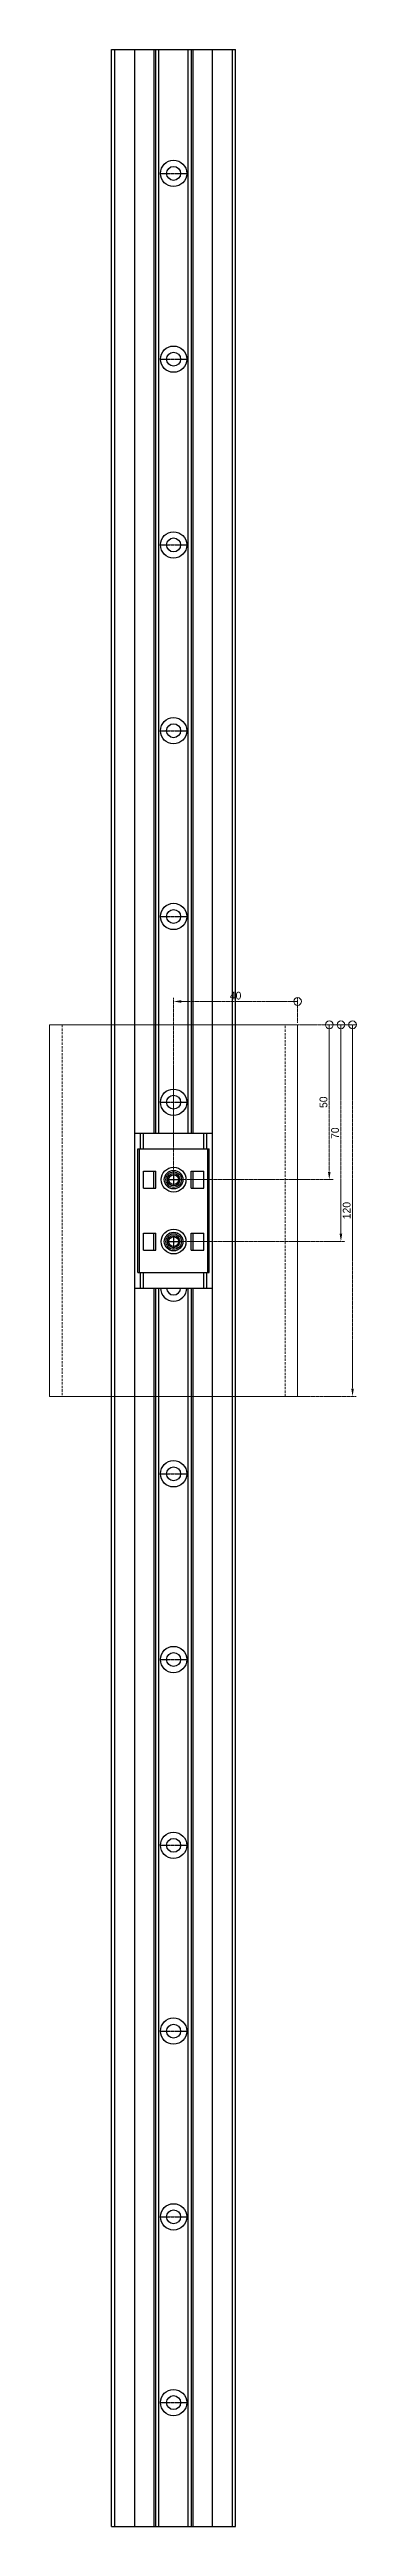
# Model space of a CAD drawing. Header units: millimetres. Extents: x -784753 to 2539, y -321 to 77802.
# Drawn here: x 1978 to 2077, y 359 to 1159 of the extents above; entities that cross this region are included whole.
import ezdxf

# ---------------------------------------------------------------- set-up
doc = ezdxf.new("R2010")
doc.units = ezdxf.units.MM
doc.header["$LTSCALE"] = 0.12
doc.header["$PDSIZE"] = -5
for name, pattern in [('center', [0.85, 0.4, -0.2, 0.05, -0.2]), ('CHAIN', [0.7087, 0.4724, -0.0591, 0.1181, -0.0591]), ('DASHDOT', [25.4, 12.7, -6.35, 0, -6.35]), ('HIDDEN', [9.525, 6.35, -3.175]), ('phl_thick', [0])]:
    doc.linetypes.add(name, pattern=pattern)
doc.layers.add('CASE', color=3, linetype='Continuous')
doc.layers.add('DIMENSIONS', color=50, linetype='Continuous')
doc.layers.add('HOLE_THROUGH', color=4, linetype='DASHDOT', lineweight=9)
doc.dimstyles.new('ISO-25', dxfattribs={"dimtxt": 2.5, "dimasz": 2.5, "dimexe": 1.25, "dimexo": 0.625, "dimtad": 1, "dimdec": 1, "dimtxsty": 'Standard', "dimcen": 2.5, "dimadec": 0, "dimazin": 0, "dimtfac": 1, "dimtmove": 0, "dimatfit": 3, "dimfxl": 1, "dimarcsym": 0})

# ---------------------------------------------------------------- blocks, each defined once
blk = doc.blocks.new('ccLab_20122918833578_274')
at = {"color": 92, "linetype": 'center', "true_color": 0x00c000}
blk.add_line((0, 16.999), (0, 12.999), dxfattribs=at)
blk = doc.blocks.new('ccLab_20122918833578_273')
at = {"color": 92, "linetype": 'center', "true_color": 0x00c000}
blk.add_line((-2, 14.999), (2, 14.999), dxfattribs=at)
blk = doc.blocks.new('ccLab_20122918833578_272')
at = {"color": 92, "linetype": 'center', "true_color": 0x00c000}
blk.add_line((0, 36.999), (0, 32.999), dxfattribs=at)
blk = doc.blocks.new('ccLab_20122918833578_271')
at = {"color": 92, "linetype": 'center', "true_color": 0x00c000}
blk.add_line((-2, 34.999), (2, 34.999), dxfattribs=at)
blk = doc.blocks.new('ccLab_20122918833578_270')
at = {"color": 92, "linetype": 'center', "true_color": 0x00c000}
blk.add_line((-4.25, 360), (4.25, 360), dxfattribs=at)
blk = doc.blocks.new('ccLab_20122918833563_269')
at = {"color": 92, "linetype": 'center', "true_color": 0x00c000}
blk.add_line((-4.25, 300), (4.25, 300), dxfattribs=at)
blk = doc.blocks.new('ccLab_20122918833563_268')
at = {"color": 92, "linetype": 'center', "true_color": 0x00c000}
blk.add_line((-4.25, 240), (4.25, 240), dxfattribs=at)
blk = doc.blocks.new('ccLab_20122918833563_267')
at = {"color": 92, "linetype": 'center', "true_color": 0x00c000}
blk.add_line((-4.25, 180), (4.25, 180), dxfattribs=at)
blk = doc.blocks.new('ccLab_20122918833563_266')
at = {"color": 92, "linetype": 'center', "true_color": 0x00c000}
blk.add_line((-4.25, 120), (4.25, 120), dxfattribs=at)
blk = doc.blocks.new('ccLab_20122918833563_265')
at = {"color": 92, "linetype": 'center', "true_color": 0x00c000}
blk.add_line((-4.25, 60), (4.25, 60), dxfattribs=at)
blk = doc.blocks.new('ccLab_20122918833563_264')
at = {"color": 92, "linetype": 'center', "true_color": 0x00c000}
blk.add_line((-4.25, 0), (4.25, 0), dxfattribs=at)
blk = doc.blocks.new('ccLab_20122918833563_263')
at = {"color": 92, "linetype": 'center', "true_color": 0x00c000}
blk.add_line((-4.25, -60), (4.25, -60), dxfattribs=at)
blk = doc.blocks.new('ccLab_20122918833563_262')
at = {"color": 92, "linetype": 'center', "true_color": 0x00c000}
blk.add_line((-4.25, -120), (4.25, -120), dxfattribs=at)
blk = doc.blocks.new('ccLab_20122918833563_261')
at = {"color": 92, "linetype": 'center', "true_color": 0x00c000}
blk.add_line((-4.25, -180), (4.25, -180), dxfattribs=at)
blk = doc.blocks.new('ccLab_20122918833563_260')
at = {"color": 92, "linetype": 'center', "true_color": 0x00c000}
blk.add_line((-4.25, -240), (4.25, -240), dxfattribs=at)
blk = doc.blocks.new('ccLab_20122918833563_259')
at = {"color": 92, "linetype": 'center', "true_color": 0x00c000}
blk.add_line((-4.25, -300), (4.25, -300), dxfattribs=at)
blk = doc.blocks.new('ccLab_20122918833563_258')
at = {"color": 92, "linetype": 'center', "true_color": 0x00c000}
blk.add_line((-4.25, -360), (4.25, -360), dxfattribs=at)
blk = doc.blocks.new('T_RAIL_01')
at = {"linetype": 'phl_thick'}
for p, q in [((-20, -434.999), (-20, 365.001)), ((-20, 365.001), (-19, 365.001)), ((-19, -434.999), (-19, 365.001)), ((-19, 365.001), (-12.5, 365.001)), ((-12.5, -434.999), (-12.5, 365.001)), ((-12.499996, 365.001), (20, 365.001)), ((-6.3, 15.000004), (-6.3, 365.001)), ((-5.75, 15.000004), (-5.75, 365.001)), ((-4.75, 15.000004), (-4.75, 365.001)), ((4.75, 15.000004), (4.75, 365.001)), ((5.75, 15.000004), (5.75, 365.001)), ((6.3, 15.000004), (6.3, 365.001)), ((12.5, -434.999), (12.5, 365.001)), ((19, -434.999), (19, 365.001)), ((20, -434.999), (20, 365.001)), ((-12.499999, 15.000001), (12.500001, 15.000001)), ((-11.5, -30), (-11.5, 10.000001)), ((-11.5, 10.000001), (11.5, 10.000001)), ((-11, -30), (-11, 10.000001)), ((-10.7, 10.000001), (-10.7, 15.000001)), ((-9.7, 10.000001), (-9.7, 15.000001)), ((9.7, 10.000001), (9.7, 15.000001)), ((10.7, 10.000001), (10.7, 15.000001)), ((11, -30), (11, 10.000001)), ((11.5, -30), (11.5, 10.000001)), ((-9.7, -2.749999), (-9.7, 2.750001)), ((-9.7, 2.750001), (-5.7, 2.750001)), ((-6.35, -2.749999), (-6.35, 2.750001)), ((-5.7, -2.749999), (-5.7, 2.750001)), ((5.7, -2.749999), (5.7, 2.750001)), ((5.7, 2.750001), (9.7, 2.750001)), ((6.35, -2.749999), (6.35, 2.750001)), ((9.7, -2.749999), (9.7, 2.750001)), ((-9.7, -2.749999), (-5.7, -2.749999)), ((5.7, -2.749999), (9.7, -2.749999)), ((-9.7, -22.75), (-9.7, -17.249999)), ((-9.7, -17.249999), (-5.7, -17.249999)), ((-9.7, -22.75), (-5.7, -22.75)), ((-6.35, -22.75), (-6.35, -17.249999)), ((-5.7, -22.75), (-5.7, -17.249999)), ((5.7, -22.75), (5.7, -17.249999)), ((5.7, -17.249999), (9.7, -17.249999)), ((5.7, -22.75), (9.7, -22.75)), ((6.35, -22.75), (6.35, -17.249999)), ((9.7, -22.75), (9.7, -17.249999)), ((-11.5, -30), (11.5, -30)), ((-10.7, -35), (-10.7, -30)), ((-9.7, -35), (-9.7, -30)), ((9.7, -35), (9.7, -30)), ((10.7, -35), (10.7, -30)), ((-12.499999, -35), (12.500001, -35)), ((-6.3, -434.999), (-6.3, -34.999997)), ((-5.75, -434.999), (-5.75, -34.999997)), ((-4.75, -434.999), (-4.75, -34.999997)), ((4.75, -434.999), (4.75, -34.999997)), ((5.75, -434.999), (5.75, -34.999997)), ((6.3, -434.999), (6.3, -34.999997)), ((-20, -434.999), (-19, -434.999)), ((-19, -434.999), (-12.5, -434.999)), ((-12.499996, -434.999), (20, -434.999))]:
    blk.add_line(p, q, dxfattribs=at)
for centre, radius in [((0, 325.001), 4.25), ((0, 325.001), 2.25), ((0, 265.001), 4.25), ((0, 265.001), 2.25), ((0, 205.001), 4.25), ((0, 205.001), 2.25), ((0, 145.001), 4.25), ((0, 145.001), 2.25), ((0, 85.001), 4.25), ((0, 85.001), 2.25), ((0, 25.001), 4.25), ((0, 25.001), 2.25), ((0, 0), 4), ((0, 0), 3), ((0, 0), 2.5), ((0, 0), 2), ((0, 0), 1.6), ((0, -20), 4), ((0, -20), 3), ((0, -20), 2.5), ((0, -20), 2), ((0, -20), 1.6), ((0, -94.999), 4.25), ((0, -94.999), 2.25), ((0, -154.999), 4.25), ((0, -154.999), 2.25), ((0, -214.999), 4.25), ((0, -214.999), 2.25), ((0, -274.999), 4.25), ((0, -274.999), 2.25), ((0, -334.999), 4.25), ((0, -334.999), 2.25), ((0, -394.999), 4.25), ((0, -394.999), 2.25)]:
    blk.add_circle(centre, radius, dxfattribs=at)
for radius in [4.25, 2.25]:
    blk.add_arc((0, -34.999), radius, 180, 0, dxfattribs=at)
for name in ['ccLab_20122918833578_270', 'ccLab_20122918833563_269', 'ccLab_20122918833563_268', 'ccLab_20122918833563_267', 'ccLab_20122918833563_266', 'ccLab_20122918833563_265', 'ccLab_20122918833578_271', 'ccLab_20122918833578_272', 'ccLab_20122918833578_273', 'ccLab_20122918833578_274', 'ccLab_20122918833563_264', 'ccLab_20122918833563_263', 'ccLab_20122918833563_262', 'ccLab_20122918833563_261', 'ccLab_20122918833563_260', 'ccLab_20122918833563_259', 'ccLab_20122918833563_258']:
    blk.add_blockref(name, (0, -34.999))
blk = doc.blocks.new('_Origin')
at = {"color": 0, "linetype": 'ByBlock', "lineweight": -2}
blk.add_line((0, 0), (-1, 0), dxfattribs=at)
blk.add_circle((0, 0), 0.5, dxfattribs=at)
blk = doc.blocks.new('*D1152')
at = {"layer": 'Defpoints', "color": 0}
for p in [(2401.71, 832.57), (2377.76, 712.57), (2435.49, 712.57)]:
    blk.add_point(p, dxfattribs=at)
at = {"layer": 'DIMENSIONS', "color": 0, "linetype": 'CHAIN', "lineweight": -2, "ltscale": 0.1}
for p, q in [((2402.33, 832.57), (2436.74, 832.57)), ((2435.49, 830.07), (2435.49, 715.07)), ((2378.38, 712.57), (2436.74, 712.57))]:
    blk.add_line(p, q, dxfattribs=at)
at = {"layer": 'DIMENSIONS', "color": 0}
blk.add_solid([(2435.07, 715.07), (2435.9, 715.07), (2435.49, 712.57)], dxfattribs=at)
at = {"layer": 'DIMENSIONS', "color": 0, "lineweight": -2, "xscale": 2.5, "yscale": 2.5, "zscale": 2.5, "rotation": 90}
blk.add_blockref('_Origin', (2435.49, 832.57), dxfattribs=at)
at = {"layer": 'DIMENSIONS', "color": 0, "lineweight": 0, "ltscale": 0.1, "insert": (2433.61, 772.57), "char_height": 2.5, "attachment_point": 5, "rotation": 90}
blk.add_mtext('120', dxfattribs=at)
blk = doc.blocks.new('*D1151')
at = {"layer": 'Defpoints', "color": 0}
for p in [(2377.76, 840.11), (2417.76, 832.57), (2377.76, 782.57)]:
    blk.add_point(p, dxfattribs=at)
at = {"layer": 'DIMENSIONS', "color": 0, "linetype": 'CHAIN', "lineweight": -2, "ltscale": 0.1}
for p, q in [((2377.76, 783.19), (2377.76, 841.36)), ((2415.26, 840.11), (2380.26, 840.11)), ((2417.76, 833.19), (2417.76, 841.36))]:
    blk.add_line(p, q, dxfattribs=at)
at = {"layer": 'DIMENSIONS', "color": 0}
blk.add_solid([(2380.26, 840.52), (2380.26, 839.69), (2377.76, 840.11)], dxfattribs=at)
at = {"layer": 'DIMENSIONS', "color": 0, "lineweight": -2, "xscale": 2.5, "yscale": 2.5, "zscale": 2.5}
blk.add_blockref('_Origin', (2417.76, 840.11), dxfattribs=at)
at = {"layer": 'DIMENSIONS', "color": 0, "lineweight": 0, "ltscale": 0.1, "insert": (2397.76, 841.98), "char_height": 2.5, "attachment_point": 5}
blk.add_mtext('40', dxfattribs=at)
blk = doc.blocks.new('*D1150')
at = {"layer": 'Defpoints', "color": 0}
for p in [(2401.71, 832.57), (2377.76, 762.57), (2431.74, 762.57)]:
    blk.add_point(p, dxfattribs=at)
at = {"layer": 'DIMENSIONS', "color": 0, "linetype": 'CHAIN', "lineweight": -2, "ltscale": 0.1}
for p, q in [((2402.33, 832.57), (2432.99, 832.57)), ((2431.74, 830.07), (2431.74, 765.07)), ((2378.38, 762.57), (2432.99, 762.57))]:
    blk.add_line(p, q, dxfattribs=at)
at = {"layer": 'DIMENSIONS', "color": 0}
blk.add_solid([(2431.32, 765.07), (2432.15, 765.07), (2431.74, 762.57)], dxfattribs=at)
at = {"layer": 'DIMENSIONS', "color": 0, "lineweight": -2, "xscale": 2.5, "yscale": 2.5, "zscale": 2.5, "rotation": 90}
blk.add_blockref('_Origin', (2431.74, 832.57), dxfattribs=at)
at = {"layer": 'DIMENSIONS', "color": 0, "lineweight": 0, "ltscale": 0.1, "insert": (2429.86, 797.57), "char_height": 2.5, "attachment_point": 5, "rotation": 90}
blk.add_mtext('70', dxfattribs=at)
blk = doc.blocks.new('*D1149')
at = {"layer": 'Defpoints', "color": 0}
for p in [(2401.71, 832.57), (2377.76, 782.57), (2427.99, 782.57)]:
    blk.add_point(p, dxfattribs=at)
at = {"layer": 'DIMENSIONS', "color": 0, "linetype": 'CHAIN', "lineweight": -2, "ltscale": 0.1}
for p, q in [((2402.33, 832.57), (2429.24, 832.57)), ((2427.99, 830.07), (2427.99, 785.07)), ((2378.38, 782.57), (2429.24, 782.57))]:
    blk.add_line(p, q, dxfattribs=at)
at = {"layer": 'DIMENSIONS', "color": 0}
blk.add_solid([(2427.57, 785.07), (2428.4, 785.07), (2427.99, 782.57)], dxfattribs=at)
at = {"layer": 'DIMENSIONS', "color": 0, "lineweight": -2, "xscale": 2.5, "yscale": 2.5, "zscale": 2.5, "rotation": 90}
blk.add_blockref('_Origin', (2427.99, 832.57), dxfattribs=at)
at = {"layer": 'DIMENSIONS', "color": 0, "lineweight": 0, "ltscale": 0.1, "insert": (2426.11, 807.57), "char_height": 2.5, "attachment_point": 5, "rotation": 90}
blk.add_mtext('50', dxfattribs=at)
blk = doc.blocks.new('B_CASE_01')
at = {"layer": 'CASE', "lineweight": 0, "ltscale": 0.1}
for p, q in [((2337.76, 832.57), (2337.76, 712.57)), ((2417.76, 832.57), (2337.76, 832.57)), ((2337.76, 832.57), (2337.76, 712.57)), ((2337.76, 832.57), (2341.76, 832.57)), ((2417.76, 712.57), (2417.76, 832.57)), ((2337.76, 712.57), (2417.76, 712.57)), ((2417.76, 712.57), (2413.76, 712.57))]:
    blk.add_line(p, q, dxfattribs=at)
at = {"layer": 'CASE', "linetype": 'HIDDEN', "lineweight": 0}
for p, q in [((2341.76, 832.57), (2341.76, 712.57)), ((2413.76, 712.57), (2413.76, 832.57))]:
    blk.add_line(p, q, dxfattribs=at)
at = {"layer": 'CASE', "lineweight": 0, "ltscale": 0.1}
for centre in [(2377.76, 782.57), (2377.76, 762.57)]:
    blk.add_circle(centre, 3, dxfattribs=at)
at = {"layer": 'HOLE_THROUGH', "lineweight": 0, "ltscale": 0.1}
for p, q in [((2376.51, 782.57), (2379.01, 782.57)), ((2377.76, 781.32), (2377.76, 783.82)), ((2376.51, 762.57), (2379.01, 762.57)), ((2377.76, 761.32), (2377.76, 763.82))]:
    blk.add_line(p, q, dxfattribs=at)
at = {"layer": 'DIMENSIONS', "linetype": 'CHAIN', "lineweight": 0, "ltscale": 0.1}
dim = blk.add_linear_dim(base=(2377.76, 840.11), p1=(2417.76, 832.57), p2=(2377.76, 782.57), dimstyle='ISO-25', override={"dimblk1": 'Origin', "dimsah": 1}, dxfattribs=at)
dim.commit()
dim.dimension.update_dxf_attribs({"geometry": '*D1151', "text_midpoint": (2397.76, 841.98)})
for base, p2, picture, middle in [((2435.49, 712.57), (2377.76, 712.57), '*D1152', (2433.61, 772.57)), ((2431.74, 762.57), (2377.76, 762.57), '*D1150', (2429.86, 797.57)), ((2427.99, 782.57), (2377.76, 782.57), '*D1149', (2426.11, 807.57))]:
    dim = blk.add_linear_dim(base=base, p1=(2401.71, 832.57), p2=p2, angle=90, dimstyle='ISO-25', override={"dimblk1": 'Origin', "dimsah": 1}, dxfattribs=at)
    dim.commit()
    dim.dimension.update_dxf_attribs({"geometry": picture, "text_midpoint": middle})

msp = doc.modelspace()

# ---------------------------------------------------------------- block references
at = {"lineweight": 0, "ltscale": 0.1}
for name, p in [('T_RAIL_01', (2017.85, 793.64)), ('B_CASE_01', (-359.91, 11.08))]:
    msp.add_blockref(name, p, dxfattribs=at)

doc.saveas('drawing.dxf')
